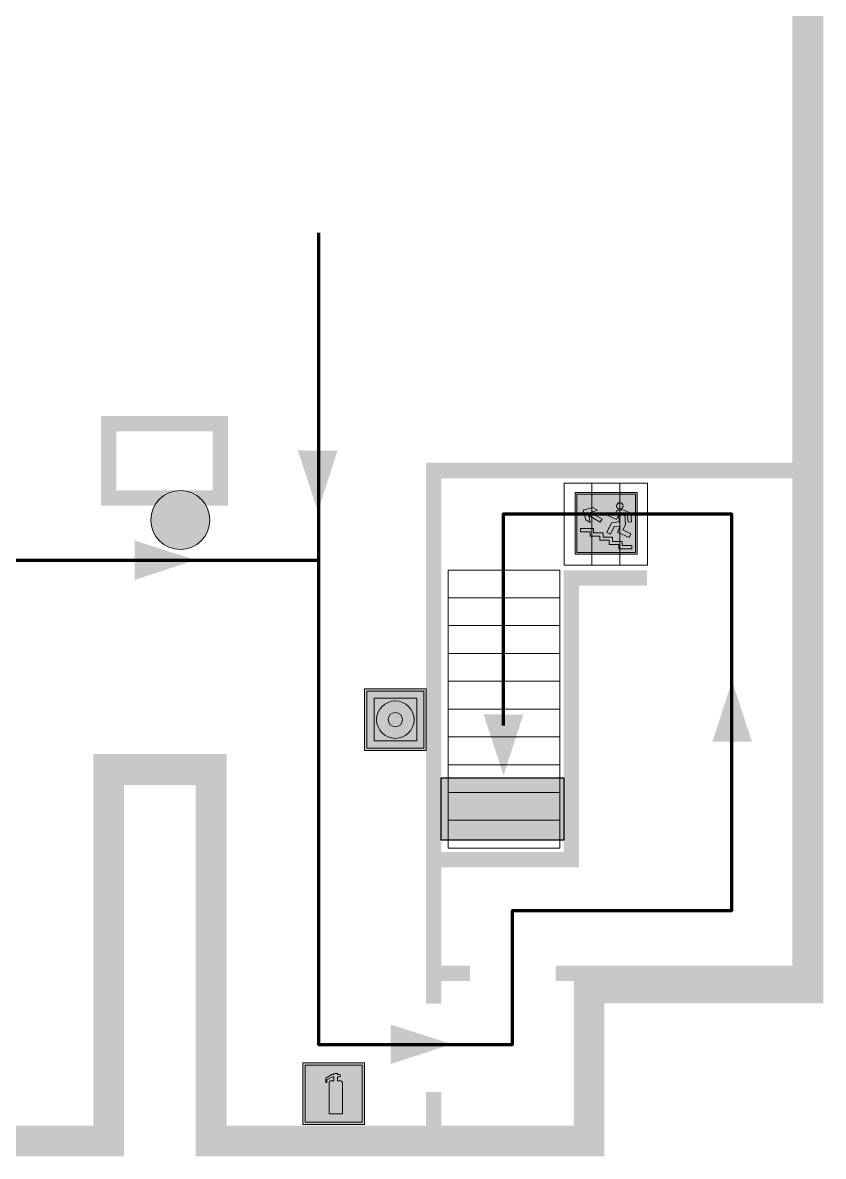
# Model space of a CAD drawing. Header units: millimetres. Extents: x 13114 to 67229, y 22859 to 38520.
# Drawn here: x 17581.7 to 17685.5, y 25164.4 to 25311.4 of the extents above; entities that cross this region are included whole.
import ezdxf

# ---------------------------------------------------------------- set-up
doc = ezdxf.new("R2010")
doc.units = ezdxf.units.MM
doc.layers.add('План_Штампы', color=7, linetype='Continuous')

# ---------------------------------------------------------------- blocks, each defined once
blk = doc.blocks.new('A$C7B4425F7')
at = {"true_color": 0xffffff}
blk.add_hatch(color=7, dxfattribs=at).paths.add_polyline_path([(0, 0), (-16, 0), (-16, -8), (0, -8)])
h = blk.add_hatch(color=126)
h.paths.add_polyline_path([(-0.2, -0.2), (-15.8, -0.2), (-15.8, -7.8), (-0.2, -7.8)])
h.paths.add_polyline_path([(-11.76, -2.03), (-11.76, -3.66), (-11.17, -3.66, -0.568275), (-11.17, -6.18), (-12.58, -6.18), (-12.58, -2.03)], flags=16)
h.paths.add_polyline_path([(-13.33, -4.12, -0.495768), (-13.59, -6.18), (-15.03, -6.18), (-15.03, -2.03), (-13.59, -2.03, -0.487973)], flags=16)
h.paths.add_polyline_path([(-10.25, -2.03), (-9.48, -2.03), (-9.48, -6.18), (-10.25, -6.18)], flags=16)
h.paths.add_polyline_path([(-13.84, -3.69), (-14.24, -3.69), (-14.24, -3.03), (-13.9, -3.03, -0.692621)], flags=0)
h.paths.add_polyline_path([(-9.15, -2.03), (-8.4, -2.03), (-8.04, -3.07), (-7.68, -2.03), (-6.93, -2.03), (-7.64, -4.1), (-6.93, -6.18), (-7.68, -6.18), (-8.04, -5.14), (-8.4, -6.18), (-9.15, -6.18), (-8.44, -4.1)], flags=16)
h.paths.add_polyline_path([(-11.76, -4.46), (-11.42, -4.46, -0.692621), (-11.36, -5.12), (-11.76, -5.12)], flags=0)
h.paths.add_polyline_path([(-13.9, -5.2), (-14.24, -5.2), (-14.24, -4.55), (-13.84, -4.55, -0.708038)], flags=0)
edge = h.paths.add_edge_path(flags=16)
edge.add_ellipse((-5.51, -4.08), major_axis=(0, 2.05), ratio=0.586184, start_angle=0, end_angle=360)
edge = h.paths.add_edge_path(flags=0)
edge.add_ellipse((-5.51, -4.08), major_axis=(0, 1.14), ratio=0.454828, start_angle=0, end_angle=360)
h.paths.add_polyline_path([(-4.13, -4.96, 0.377264), (-3.48, -4.52, 0.0555), (-3.16, -2.03), (-1.66, -2.03), (-1.66, -4.96), (-0.96, -4.96), (-0.96, -7.01), (-1.75, -7.01), (-1.75, -6.18), (-3.3, -6.18), (-3.3, -7.02), (-4.13, -7.02)], flags=16)
h.paths.add_polyline_path([(-2.73, -2.91), (-2.28, -2.91), (-2.28, -4.96), (-3.05, -4.96, 0.079136)], flags=0)
at = {"color": 126}
blk.add_lwpolyline([(-16, -8), (0, -8), (0, 0), (-16, 0)], close=True, dxfattribs=at)
blk = doc.blocks.new('вверх')
at = {"lineweight": 0, "true_color": 0xffffff}
h = blk.add_hatch(color=7, dxfattribs=at)
h.dxf.hatch_style = 1
h.paths.add_polyline_path([(40999.03, -4475.37), (41000.53, -4474.51), (40999.62, -4474.22), (41000.2, -4473.88), (41001.48, -4474.22), (41001.13, -4475.49), (41000.55, -4475.82), (41000.76, -4474.91), (40999.27, -4475.77)], flags=0)
h.paths.add_polyline_path([(40998.09, -4474.5), (40998.28, -4474.89), (40997.14, -4475.43), (40996.89, -4474.92), (40996.87, -4474.87), (40996.8, -4475.75), (40997.81, -4475.85), (40998.41, -4477.11), (40997.94, -4477.33), (40997.47, -4476.34), (40996.66, -4476.28), (40997.03, -4477.06), (40995.52, -4477.78), (40995.29, -4477.28), (40996.32, -4476.79), (40996, -4476.11), (40996.09, -4474.77), (40995.72, -4474.94), (40995.64, -4475.77), (40995.2, -4475.72), (40995.3, -4474.63), (40995.33, -4474.61), (40996.23, -4474.19), (40997.09, -4474.25), (40997.37, -4474.84)], flags=0)
h.paths.add_polyline_path([(40997.14, -4473.68, -1), (40996.29, -4473.68, -1)], flags=0)
h.paths.add_polyline_path([(41000.58, -4477.58), (41000.58, -4477.03), (41001.81, -4477.03), (41001.81, -4476.6), (41000.15, -4476.6), (41000.15, -4477.16), (40998.9, -4477.16), (40998.9, -4477.72), (40997.65, -4477.72), (40997.65, -4478.27), (40996.41, -4478.27), (40996.41, -4478.82), (40995.17, -4478.82), (40995.17, -4479.25), (40995.41, -4479.25), (40996.84, -4479.25), (40996.84, -4478.69), (40998.09, -4478.69), (40998.09, -4478.13), (40999.32, -4478.13), (40999.32, -4477.58)], flags=0)
h.paths.add_polyline_path([(41002.49, -4471.94), (40994.49, -4471.94), (40994.49, -4479.94), (41002.49, -4479.94)])
h.paths.add_polyline_path([(41002.28, -4479.72), (40994.69, -4479.72), (40994.69, -4472.14), (41002.28, -4472.14)], flags=16)
h.paths.add_polyline_path([(41001.81, -4476.6), (41001.81, -4477.03), (41000.58, -4477.03), (41000.58, -4477.58), (40999.32, -4477.58), (40999.32, -4478.13), (40998.09, -4478.13), (40998.09, -4478.69), (40996.84, -4478.69), (40996.84, -4479.25), (40995.17, -4479.25), (40995.17, -4478.82), (40996.41, -4478.82), (40996.41, -4478.27), (40997.65, -4478.27), (40997.65, -4477.72), (40998.9, -4477.72), (40998.9, -4477.16), (41000.15, -4477.16), (41000.15, -4476.6)], flags=0)
at = {"lineweight": 0}
h = blk.add_hatch(color=126, dxfattribs=at)
h.dxf.hatch_style = 1
h.paths.add_polyline_path([(40994.69, -4479.72), (41002.28, -4479.72), (41002.28, -4472.14), (40994.69, -4472.14)])
h.paths.add_polyline_path([(40999.03, -4475.37), (41000.53, -4474.51), (40999.62, -4474.22), (41000.2, -4473.88), (41001.48, -4474.22), (41001.13, -4475.49), (41000.55, -4475.82), (41000.76, -4474.91), (40999.27, -4475.77)], flags=16)
h.paths.add_polyline_path([(40997.09, -4474.25), (40997.37, -4474.84), (40998.09, -4474.5), (40998.28, -4474.89), (40997.14, -4475.43), (40996.89, -4474.92), (40996.87, -4474.87), (40996.8, -4475.75), (40997.81, -4475.85), (40998.41, -4477.11), (40997.94, -4477.33), (40997.47, -4476.34), (40996.66, -4476.28), (40997.03, -4477.06), (40995.52, -4477.78), (40995.29, -4477.28), (40996.32, -4476.79), (40996, -4476.11), (40996.09, -4474.77), (40995.72, -4474.94), (40995.64, -4475.77), (40995.2, -4475.72), (40995.3, -4474.63), (40995.33, -4474.61), (40996.23, -4474.19)], flags=16)
h.paths.add_polyline_path([(40996.29, -4473.68, -1), (40997.14, -4473.68, -1)], flags=16)
h.paths.add_polyline_path([(40997.65, -4477.72), (40998.9, -4477.72), (40998.9, -4477.16), (41000.15, -4477.16), (41000.15, -4476.6), (41001.81, -4476.6), (41001.81, -4477.03), (41000.58, -4477.03), (41000.58, -4477.58), (40999.32, -4477.58), (40999.32, -4478.13), (40998.09, -4478.13), (40998.09, -4478.69), (40996.84, -4478.69), (40996.84, -4479.25), (40995.17, -4479.25), (40995.17, -4478.82), (40996.41, -4478.82), (40996.41, -4478.27), (40997.65, -4478.27)], flags=16)
at = {"lineweight": 0, "true_color": 0xffffff}
h = blk.add_hatch(color=7, dxfattribs=at)
h.dxf.hatch_style = 1
h.paths.add_polyline_path([(40997.14, -4473.68, 1), (40996.29, -4473.68, 1)])
h.paths.add_polyline_path([(40998.28, -4474.89), (40998.09, -4474.5), (40997.37, -4474.84), (40997.09, -4474.25), (40996.23, -4474.19), (40995.33, -4474.61), (40995.3, -4474.63), (40995.2, -4475.72), (40995.64, -4475.77), (40995.72, -4474.94), (40996.09, -4474.77), (40996, -4476.11), (40996.32, -4476.79), (40995.29, -4477.28), (40995.52, -4477.78), (40997.03, -4477.06), (40996.66, -4476.28), (40997.47, -4476.34), (40997.94, -4477.33), (40998.41, -4477.11), (40997.81, -4475.85), (40996.8, -4475.75), (40996.87, -4474.87), (40996.89, -4474.92), (40997.14, -4475.43)])
h.paths.add_polyline_path([(40998.09, -4478.13), (40999.32, -4478.13), (40999.32, -4477.58), (41000.58, -4477.58), (41000.58, -4477.03), (41001.81, -4477.03), (41001.81, -4476.6), (41000.15, -4476.6), (41000.15, -4477.16), (40998.9, -4477.16), (40998.9, -4477.72), (40997.65, -4477.72), (40997.65, -4478.27), (40996.41, -4478.27), (40996.41, -4478.82), (40995.17, -4478.82), (40995.17, -4479.25), (40995.41, -4479.25), (40996.84, -4479.25), (40996.84, -4478.69), (40998.09, -4478.69)])
h.paths.add_polyline_path([(40999.03, -4475.37), (40999.27, -4475.77), (41000.76, -4474.91), (41000.55, -4475.82), (41001.13, -4475.49), (41001.48, -4474.22), (41000.2, -4473.88), (40999.62, -4474.22), (41000.53, -4474.51)])
at = {"color": 126, "lineweight": 0}
for points in [[(40994.49, -4471.94), (41002.49, -4471.94), (41002.49, -4479.94), (40994.49, -4479.94)], [(40994.69, -4472.14), (41002.28, -4472.14), (41002.28, -4479.72), (40994.69, -4479.72)]]:
    blk.add_lwpolyline(points, close=True, dxfattribs=at)
for points in [[(40996.89, -4474.92), (40997.14, -4475.43), (40998.28, -4474.89), (40998.09, -4474.5), (40997.37, -4474.84), (40997.09, -4474.25), (40996.23, -4474.19), (40995.33, -4474.61), (40995.3, -4474.63), (40995.2, -4475.72), (40995.64, -4475.77), (40995.72, -4474.94), (40996.09, -4474.77), (40996, -4476.11), (40996.32, -4476.79), (40995.29, -4477.28), (40995.52, -4477.78), (40997.03, -4477.06), (40996.66, -4476.28), (40997.47, -4476.34), (40997.94, -4477.33), (40998.41, -4477.11), (40997.81, -4475.85), (40996.8, -4475.75), (40996.87, -4474.87), (40996.89, -4474.92)], [(41001.48, -4474.22), (41001.13, -4475.49), (41000.55, -4475.82), (41000.76, -4474.91), (40999.27, -4475.77), (40999.03, -4475.37), (41000.53, -4474.51), (40999.62, -4474.22), (41000.2, -4473.88), (41001.48, -4474.22)], [(40995.41, -4479.25), (40995.17, -4479.25), (40995.17, -4478.82), (40996.41, -4478.82), (40996.41, -4478.27), (40997.65, -4478.27), (40997.65, -4477.72), (40998.9, -4477.72), (40998.9, -4477.16), (41000.15, -4477.16), (41000.15, -4476.6), (41001.81, -4476.6), (41001.81, -4477.03), (41000.58, -4477.03), (41000.58, -4477.58), (40999.32, -4477.58), (40999.32, -4478.13), (40998.09, -4478.13), (40998.09, -4478.69), (40996.84, -4478.69), (40996.84, -4479.25), (40995.17, -4479.25)]]:
    blk.add_lwpolyline(points, dxfattribs=at)
blk.add_circle((40996.71, -4473.68), 0.426, dxfattribs=at)
blk = doc.blocks.new('A$C3AD82952')
at = {"true_color": 0xf5f5ff}
h = blk.add_hatch(color=7, dxfattribs=at)
h.dxf.hatch_style = 1
h.paths.add_polyline_path([(8.21, 8.73, 0.414214), (7.89, 9.05), (7.22, 9.05), (7.22, 9.92), (7.59, 9.92, 1), (7.57, 10.36), (7.22, 10.36), (7.22, 10.6), (6.43, 10.6), (6.43, 10.36), (6.01, 10.36), (4.74, 9.59), (4.74, 8.69), (4.98, 8.73), (4.98, 9.26), (6.12, 9.91), (6.43, 9.91), (6.43, 9.05), (5.76, 9.05, 0.414214), (5.44, 8.73), (5.44, 2.2), (8.21, 2.2)], flags=0)
h.paths.add_polyline_path([(12.8, 12.8), (0, 12.8), (0, 0), (12.8, 0)])
h.paths.add_polyline_path([(0.51, 12.29), (12.29, 12.29), (12.29, 0.51), (0.51, 0.51)], flags=16)
h.paths.add_polyline_path([(4.74, 9.59), (6.01, 10.36), (6.43, 10.36), (6.43, 10.6), (7.22, 10.6), (7.22, 10.36), (7.59, 10.36, -0.94586), (7.59, 9.92), (7.22, 9.92), (7.22, 9.05), (7.89, 9.05, -0.414214), (8.21, 8.73), (8.21, 2.2), (5.44, 2.2), (5.44, 8.73, -0.414214), (5.76, 9.05), (6.43, 9.05), (6.43, 9.91), (6.12, 9.91), (4.98, 9.26), (4.98, 8.73), (4.74, 8.69)], flags=0)
h = blk.add_hatch(color=242)
h.dxf.hatch_style = 1
h.paths.add_polyline_path([(12.29, 12.29), (0.51, 12.29), (0.51, 0.51), (12.29, 0.51)])
h.paths.add_polyline_path([(4.74, 8.69), (4.74, 9.59), (6.01, 10.36), (6.43, 10.36), (6.43, 10.6), (7.22, 10.6), (7.22, 10.36), (7.59, 10.36, -0.94586), (7.59, 9.92), (7.22, 9.92), (7.22, 9.05), (7.89, 9.05, -0.414214), (8.21, 8.73), (8.21, 2.2), (5.44, 2.2), (5.44, 8.73, -0.414214), (5.76, 9.05), (6.43, 9.05), (6.43, 9.91), (6.12, 9.91), (4.98, 9.26), (4.98, 8.73)], flags=16)
h = blk.add_hatch(color=7, dxfattribs=at)
h.dxf.hatch_style = 1
h.paths.add_polyline_path([(8.21, 8.73, 0.414214), (7.89, 9.05), (7.22, 9.05), (7.22, 9.92), (7.59, 9.92, 1), (7.57, 10.36), (7.22, 10.36), (7.22, 10.6), (6.43, 10.6), (6.43, 10.36), (6.01, 10.36), (4.74, 9.59), (4.74, 8.69), (4.98, 8.73), (4.98, 9.26), (6.12, 9.91), (6.43, 9.91), (6.43, 9.05), (5.76, 9.05, 0.414214), (5.44, 8.73), (5.44, 2.2), (8.21, 2.2)])
at = {"color": 242, "lineweight": 5}
for p, q in [((0, 0), (0, 12.8)), ((0, 12.8), (12.8, 12.8)), ((12.8, 0), (12.8, 12.8)), ((6.01, 10.36), (4.74, 9.59)), ((4.74, 9.59), (4.74, 8.69)), ((4.98, 9.26), (6.12, 9.91)), ((6.01, 10.36), (6.43, 10.36)), ((6.12, 9.91), (6.43, 9.91)), ((7.22, 10.6), (6.43, 10.6)), ((6.43, 10.6), (6.43, 10.36)), ((6.43, 9.91), (6.43, 9.05)), ((7.22, 10.36), (7.22, 10.6)), ((7.59, 10.36), (7.22, 10.36)), ((7.22, 9.05), (7.22, 9.92)), ((7.59, 9.92), (7.22, 9.92)), ((4.74, 8.69), (4.98, 8.73)), ((4.98, 8.73), (4.98, 9.26)), ((5.44, 2.2), (5.44, 8.73)), ((5.76, 9.05), (6.43, 9.05)), ((7.89, 9.05), (7.22, 9.05)), ((8.21, 2.2), (8.21, 8.73)), ((0, 0), (12.8, 0)), ((5.44, 2.2), (8.21, 2.2))]:
    blk.add_line(p, q, dxfattribs=at)
blk.add_lwpolyline([(0.51, 12.29), (12.29, 12.29), (12.29, 0.51), (0.51, 0.51)], close=True, dxfattribs=at)
for centre, radius, start, end in [((7.58, 10.14), 0.223, 273.1875, 86.8125), ((5.76, 8.73), 0.32, 90, 180), ((7.89, 8.73), 0.32, 0, 90)]:
    blk.add_arc(centre, radius, start, end, dxfattribs=at)
blk = doc.blocks.new('A$C54414219')
at = {"true_color": 0xffffff}
h = blk.add_hatch(color=7, dxfattribs=at)
h.paths.add_polyline_path([(2.39, -9.45), (2.39, -18.3), (11.23, -18.3), (11.23, -9.45)], flags=0)
h.paths.add_polyline_path([(10.71, -13.87, -1), (2.92, -13.87, -1)], flags=0)
h.paths.add_polyline_path([(8.3, -13.87, -1), (5.33, -13.87, -1)], flags=0)
h.paths.add_polyline_path([(0.41, -7.47), (0.41, -20.27), (13.21, -20.27), (13.21, -7.47)])
h.paths.add_polyline_path([(0.92, -19.77), (12.71, -19.77), (12.71, -7.98), (0.92, -7.98)], flags=16)
h.paths.add_polyline_path([(11.23, -9.45), (11.23, -18.3), (2.39, -18.3), (2.39, -9.45)], flags=0)
at = {"lineweight": 5}
h = blk.add_hatch(color=242, dxfattribs=at)
h.paths.add_polyline_path([(12.71, -7.98), (0.92, -7.98), (0.92, -19.77), (12.71, -19.77)])
h.paths.add_polyline_path([(11.23, -18.3), (2.39, -18.3), (2.39, -9.45), (11.23, -9.45)], flags=16)
h.paths.add_polyline_path([(10.71, -13.87, -1), (2.92, -13.87, -1)], flags=0)
h.paths.add_polyline_path([(8.3, -13.87, -1), (5.33, -13.87, -1)], flags=0)
at = {"true_color": 0xffffff}
h = blk.add_hatch(color=7, dxfattribs=at)
h.paths.add_polyline_path([(2.39, -9.45), (2.39, -18.3), (11.23, -18.3), (11.23, -9.45)])
h.paths.add_polyline_path([(10.71, -13.87, -1), (2.92, -13.87, -1)], flags=16)
h.paths.add_polyline_path([(8.3, -13.87, -1), (5.33, -13.87, -1)], flags=0)
at = {"lineweight": 5}
h = blk.add_hatch(color=242, dxfattribs=at)
h.paths.add_polyline_path([(2.92, -13.87, 1), (10.71, -13.87, 1)])
h.paths.add_polyline_path([(8.3, -13.87, -1), (5.33, -13.87, -1)], flags=16)
at = {"color": 242, "lineweight": 5}
for p, q in [((0.41, -20.27), (0.41, -7.47)), ((0.41, -7.47), (13.21, -7.47)), ((0.41, -7.47), (13.21, -7.47)), ((13.21, -20.27), (13.21, -7.47)), ((0.41, -20.27), (13.21, -20.27))]:
    blk.add_line(p, q, dxfattribs=at)
for points in [[(0.92, -7.98), (12.71, -7.98), (12.71, -19.77), (0.92, -19.77)], [(2.39, -9.45), (11.23, -9.45), (11.23, -18.3), (2.39, -18.3)]]:
    blk.add_lwpolyline(points, close=True, dxfattribs=at)
for radius in [3.89, 1.49]:
    blk.add_circle((6.81, -13.87), radius, dxfattribs=at)
blk = doc.blocks.new('A$C7B8C2D5B')
at = {"lineweight": 0}
h = blk.add_hatch(color=5, dxfattribs=at)
h.dxf.hatch_style = 1
h.paths.add_polyline_path([(1.397, -3.024, 1), (-2.112, -3.024, 1)])
at = {"color": 5, "lineweight": 0}
blk.add_circle((-0.358, -3.024), 1.755, dxfattribs=at)

msp = doc.modelspace()

# ---------------------------------------------------------------- linework, layer by layer
at = {"lineweight": 100}
for points, const_width in [([(17546.77, 25328), (17591.88, 25328), (17591.88, 25319.44), (17606.14, 25319.44), (17606.14, 25328), (17683.5, 25328), (17683.5, 25186.26), (17655.13, 25186.26), (17655.13, 25166.43), (17606.14, 25166.43), (17606.14, 25214.6), (17592.84, 25214.6), (17592.84, 25166.43), (17546.77, 25166.43)], 4), ([(17634.99, 25184.21), (17634.99, 25253.37), (17684.29, 25253.37)], 2), ([(17634.99, 25202.89), (17652.84, 25202.89), (17652.84, 25239.44), (17662.63, 25239.44)], 2), ([(17634.99, 25188.17), (17639.69, 25188.17)], 2), ([(17650.81, 25188.17), (17683.11, 25188.17)], 2), ([(17634.99, 25166.22), (17634.99, 25172.76)], 2)]:
    msp.add_lwpolyline(points, dxfattribs=dict(at, const_width=const_width))
at = {"color": 126, "lineweight": 100, "true_color": 0x008754}
for points in [[(17620.03, 25284.2), (17620.03, 25241.74)], [(17512.75, 25241.74), (17620.03, 25241.74), (17620.03, 25178.94), (17645.22, 25178.94), (17645.22, 25196.32), (17673.66, 25196.32), (17673.66, 25247.69), (17644.01, 25247.69), (17644.01, 25220.3)]]:
    msp.add_lwpolyline(points, dxfattribs=at)
at = {"lineweight": 100, "const_width": 2}
msp.add_lwpolyline([(17592.84, 25249.79), (17607.33, 25249.79), (17607.33, 25259.45), (17592.84, 25259.45)], close=True, dxfattribs=at)
at = {"lineweight": 0}
for points in [[(17651.89, 25251.73), (17651.89, 25241.09), (17655.5, 25241.09), (17655.5, 25251.73)], [(17655.5, 25251.73), (17655.5, 25241.09), (17659.1, 25241.09), (17659.1, 25251.73)], [(17659.1, 25251.73), (17659.1, 25241.09), (17662.71, 25241.09), (17662.71, 25251.73)], [(17636.86, 25236.85), (17651.33, 25236.85), (17651.33, 25240.46), (17636.86, 25240.46)], [(17636.86, 25233.25), (17651.33, 25233.25), (17651.33, 25236.85), (17636.86, 25236.85)], [(17636.86, 25229.64), (17651.33, 25229.64), (17651.33, 25233.25), (17636.86, 25233.25)], [(17636.86, 25226.04), (17651.33, 25226.04), (17651.33, 25229.64), (17636.86, 25229.64)], [(17636.86, 25222.43), (17651.33, 25222.43), (17651.33, 25226.04), (17636.86, 25226.04)], [(17636.86, 25218.82), (17651.33, 25218.82), (17651.33, 25222.43), (17636.86, 25222.43)], [(17636.86, 25215.22), (17651.33, 25215.22), (17651.33, 25218.82), (17636.86, 25218.82)], [(17636.86, 25211.61), (17651.33, 25211.61), (17651.33, 25215.22), (17636.86, 25215.22)], [(17636.86, 25208.01), (17651.33, 25208.01), (17651.33, 25211.61), (17636.86, 25211.61)], [(17636.86, 25204.4), (17651.33, 25204.4), (17651.33, 25208.01), (17636.86, 25208.01)]]:
    msp.add_lwpolyline(points, close=True, dxfattribs=at)
at = {"layer": 'План_Штампы', "color": 126, "true_color": 0x008754}
for points in [[(17617.38, 25255.96), (17622.51, 25255.95), (17619.97, 25248.07)], [(17596.2, 25239.17), (17596.21, 25244.3), (17604.09, 25241.76)], [(17676.26, 25218.19), (17671.13, 25218.2), (17673.67, 25226.08)], [(17641.46, 25221.73), (17646.6, 25221.72), (17644.05, 25213.84)], [(17629.4, 25176.39), (17629.41, 25181.52), (17637.29, 25178.98)]]:
    msp.add_solid(points, dxfattribs=at)

# ---------------------------------------------------------------- block references
for name, p, xscale, yscale, zscale in [('A$C7B8C2D5B', (17602.93, 25253.53), 2.177419353276491, 2.177419353276491, 2.177419353276491), ('A$C54414219', (17625.76, 25229.73), 0.625, 0.625, 0.625), ('A$C3AD82952', (17618.02, 25168.56), 0.625, 0.625, 0.625)]:
    msp.add_blockref(name, p, dxfattribs=dict(xscale=xscale, yscale=yscale, zscale=zscale))
at = {"xscale": -1}
msp.add_blockref('вверх', (58655.84, 29722.44), dxfattribs=at)
at = {"layer": 'План_Штампы'}
msp.add_blockref('A$C7B4425F7', (17651.92, 25213.46), dxfattribs=at)

doc.saveas('drawing.dxf')
